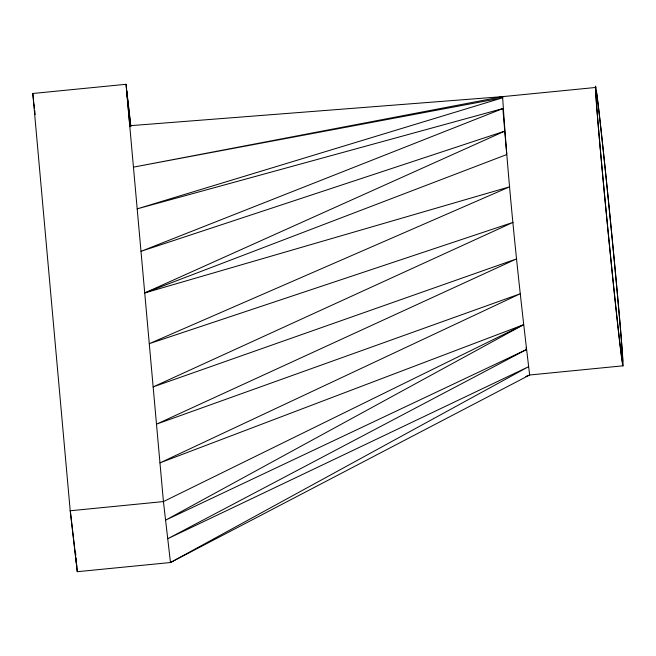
<?xml version="1.0" encoding="UTF-8"?>
<svg xmlns="http://www.w3.org/2000/svg" width="656" height="656" viewBox="0 0 656 656"><rect width="100%" height="100%" fill="white"/><g stroke="black" fill="none" stroke-linecap="round" stroke-linejoin="round"><path stroke-width="0.98" d="M595.796 87.461L502.586 96.637C508.589 189.518 518.519 282.498 529.663 375.002L170.486 562.52L77.269 571.704L70.217 510.762L32.8 93.48L126.018 84.296L130.831 125.944M502.783 97.654A140.507 1.714 84.4 0 0 502.586 96.637L133.447 167.149L502.258 97.9L137.186 208.854L502.873 108.552L504.751 131.143L144.722 292.937L509.679 186.796L149.273 343.678L513.082 222.359L153.151 386.909L516.69 258.841L156.489 424.161L520.257 293.757L159.966 462.874L523.545 324.72L165.583 520.151L526.325 349.623L526.112 347.655M526.325 349.623L167.731 538.724L528.408 366.778L170.486 562.52L163.434 501.586L126.018 84.296M523.545 324.72L163.434 501.586L70.217 510.762M502.873 108.552L140.991 251.338L504.751 131.143M525.833 376.47L529.663 375.002L622.872 365.827A140.507 1.714 84.4 0 0 605.201 168.707A140.507 1.714 84.4 0 0 599.937 145.394A140.507 1.714 84.4 0 0 622.872 365.827M144.722 292.937L506.719 154.57M129.732 125.722L502.586 96.637M130.831 126.78L126.715 91.233L129.831 125.919M32.8 93.48L33.735 102.443M33.973 103.632L34.44 108.535M34.801 110.741L35.145 114.628M70.282 510.581L76.752 566.44M75.53 552.319L75.809 555.378M76.014 558.281L77.269 571.704M506.711 153.75A136.268 1.665 84.4 0 1 504.825 132.004M600.215 147.846A136.268 1.665 84.4 0 0 622.47 361.628A136.268 1.665 84.4 0 0 605.324 170.462A136.268 1.665 84.4 0 0 600.215 147.846"/></g></svg>
